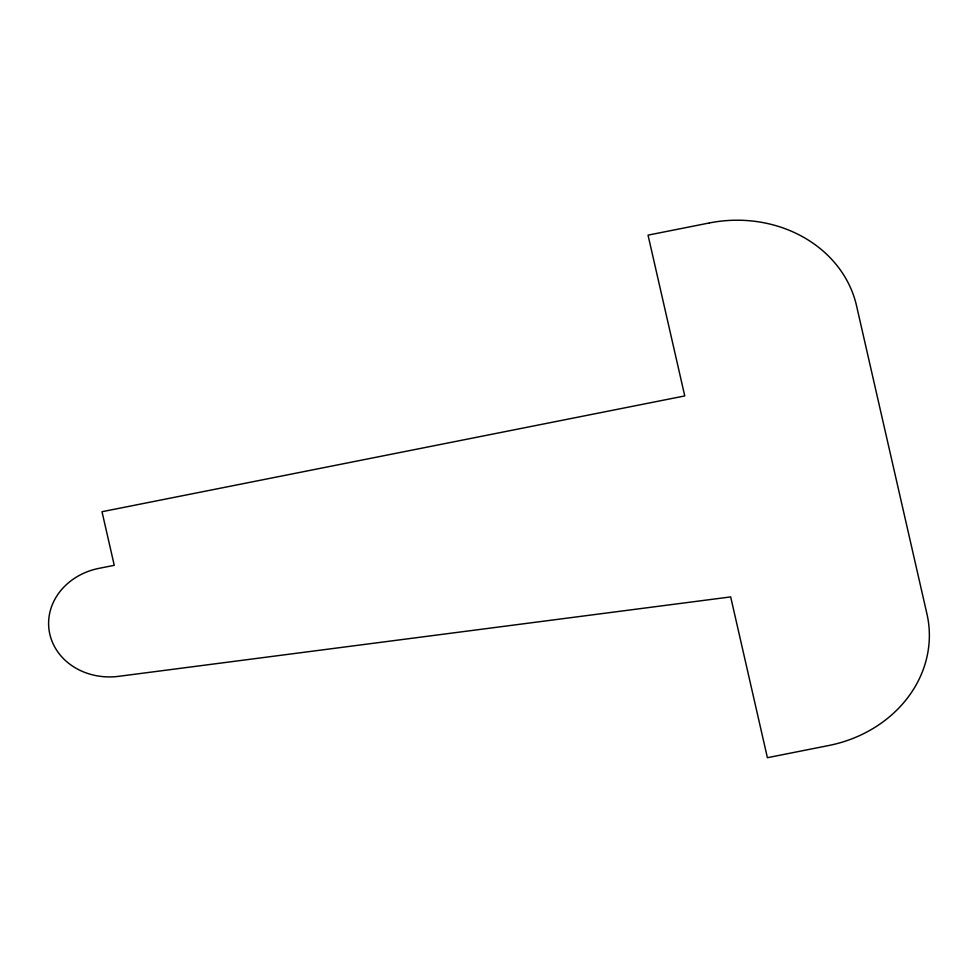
<?xml version="1.0" encoding="UTF-8"?>
<svg xmlns="http://www.w3.org/2000/svg" width="978" height="978" viewBox="0 0 978 978"><rect width="100%" height="100%" fill="white"/><g stroke="black" fill="none" stroke-linecap="round" stroke-linejoin="round"><path stroke-width="1.47" d="M709.38 222.947L648.035 235.136L684.759 395.931L102.005 511.714L114.255 565.321L98.912 568.365A62.629 54.878 -5.8 0 0 49.389 632.094A62.629 54.878 -5.8 0 0 118.68 676.336L730.676 596.91L767.4 757.705L828.745 745.517A125.257 109.756 -5.8 0 0 926.948 613.952L856.545 305.772A125.257 109.756 -5.8 0 0 709.38 222.947"/></g></svg>
